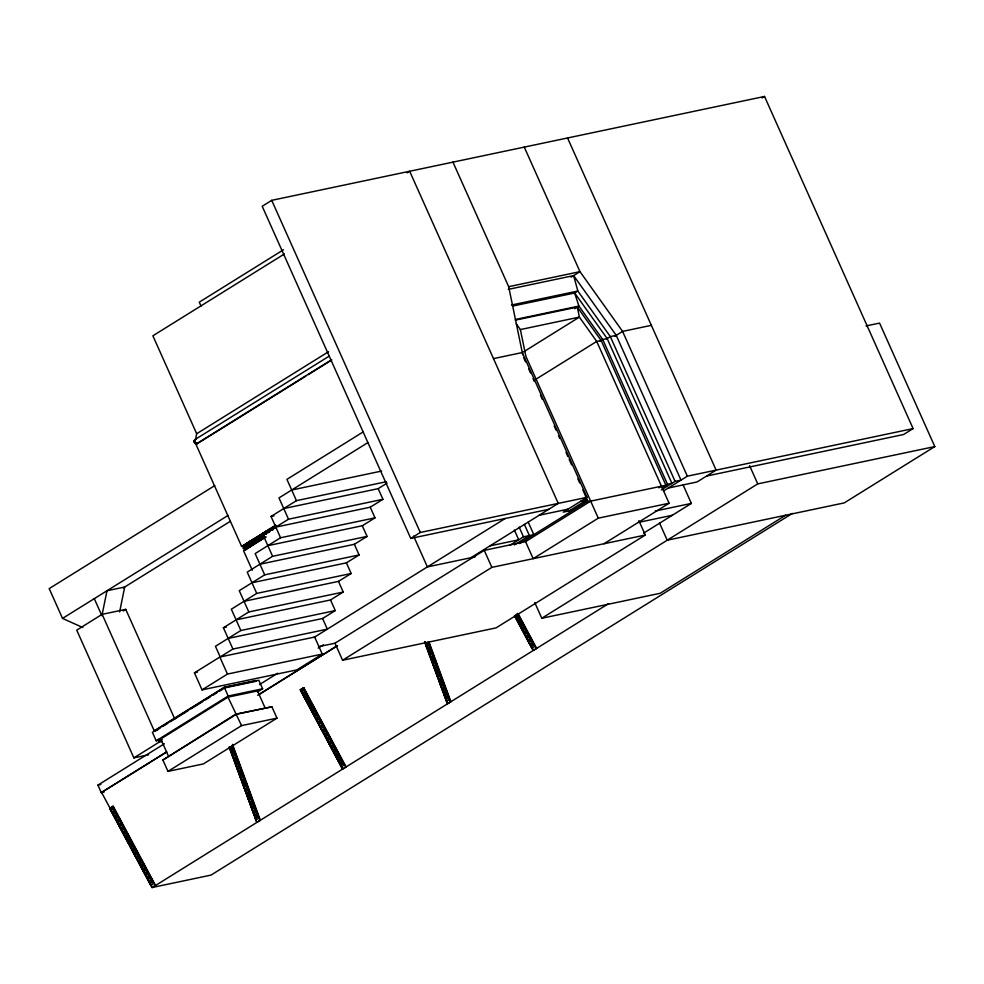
<?xml version="1.0" encoding="UTF-8"?>
<svg xmlns="http://www.w3.org/2000/svg" width="984" height="984" viewBox="0 0 984 984"><rect width="100%" height="100%" fill="white"/><g stroke="black" fill="none" stroke-linecap="round" stroke-linejoin="round"><path stroke-width="1.48" d="M305.667 376.22L197.44 443.55L195.299 442.283L195.176 439.454L329 356.257M284.413 253.97L152.877 335.802L196.689 433.735L195.533 439.294L194.18 441.238L195.176 439.454M112.84 809.057L113.135 806.868L110.146 809.205L111.77 812.255L114.771 809.918L112.84 809.057L111.34 810.226M115.017 813.116L115.312 810.939L112.311 813.276L113.947 816.326L116.948 813.989L115.017 813.116L113.517 814.297M117.182 817.187L117.49 814.998L114.488 817.347L116.124 820.398L119.125 818.061L117.182 817.187L115.681 818.356M119.359 821.259L119.667 819.069L116.665 821.406L118.301 824.469L121.29 822.12L119.359 821.259L117.859 822.427M121.536 825.33L121.831 823.141L118.843 825.478L120.466 828.528L123.467 826.191L121.536 825.33L120.036 826.499M123.713 829.401L124.009 827.212L121.02 829.549L122.643 832.599L125.645 830.262L123.713 829.401L122.213 830.57M125.878 833.473L126.186 831.283L123.184 833.62L124.82 836.671L127.822 834.334L125.878 833.473L124.39 834.641M128.055 837.544L128.363 835.354L125.362 837.691L126.998 840.742L129.986 838.405L128.055 837.544L126.555 838.712M130.232 841.615L130.54 839.426L127.539 841.763L129.162 844.813L132.163 842.476L130.232 841.615L128.732 842.784M132.41 845.674L132.705 843.485L129.716 845.834L131.339 848.885L134.341 846.548L132.41 845.674L130.909 846.855M134.574 849.745L134.882 847.556L131.881 849.905L133.517 852.956L136.518 850.619L134.574 849.745L133.086 850.914M136.751 853.817L137.059 851.627L134.058 853.964L135.694 857.027L138.683 854.678L136.751 853.817L135.251 854.985M138.929 857.888L139.236 855.699L136.235 858.036L137.871 861.086L140.86 858.749L138.929 857.888L137.428 859.057M141.106 861.959L141.401 859.77L138.412 862.107L140.035 865.157L143.037 862.82L141.106 861.959L139.605 863.128M143.283 866.031L143.578 863.841L140.577 866.178L142.213 869.229L145.214 866.892L143.283 866.031L141.782 867.199M145.447 870.102L145.755 867.913L142.754 870.25L144.39 873.3L147.391 870.963L145.447 870.102L143.947 871.27M147.625 874.173L147.932 871.984L144.931 874.321L146.567 877.371L149.556 875.034L147.625 874.173L146.124 875.342M149.802 878.232L150.109 876.043L147.108 878.392L148.732 881.443L151.733 879.106L149.802 878.232L148.301 879.401M151.979 882.304L152.274 880.114L149.285 882.464L150.909 885.514L153.91 883.165L151.979 882.304L150.478 883.472M303.392 690.497L303.687 688.308L300.698 690.657L302.322 693.708L305.323 691.371L303.392 690.497L301.891 691.678M305.569 694.569L305.864 692.379L302.863 694.729L304.499 697.779L307.5 695.442L305.569 694.569L304.068 695.737M307.734 698.64L308.041 696.451L305.04 698.788L306.676 701.85L309.665 699.501L307.734 698.64L306.233 699.809M309.911 702.711L310.218 700.522L307.217 702.859L308.853 705.909L311.842 703.572L309.911 702.711L308.41 703.88M312.088 706.783L312.383 704.593L309.394 706.93L311.018 709.981L314.019 707.644L312.088 706.783L310.587 707.951M314.265 710.854L314.56 708.664L311.571 711.001L313.195 714.052L316.196 711.715L314.265 710.854L312.764 712.022M316.43 714.925L316.737 712.736L313.736 715.073L315.372 718.123L318.373 715.786L316.43 714.925L314.942 716.094M318.607 718.996L318.914 716.807L315.913 719.144L317.549 722.194L320.538 719.857L318.607 718.996L317.106 720.165M320.784 723.056L321.091 720.866L318.09 723.215L319.714 726.266L322.715 723.929L320.784 723.056L319.283 724.224M322.961 727.127L323.256 724.937L320.267 727.287L321.891 730.337L324.892 727.988L322.961 727.127L321.461 728.295M325.126 731.198L325.433 729.009L322.432 731.346L324.068 734.408L327.069 732.059L325.126 731.198L323.638 732.367M327.303 735.269L327.611 733.08L324.609 735.417L326.245 738.467L329.234 736.13L327.303 735.269L325.802 736.438M329.48 739.341L329.788 737.151L326.786 739.488L328.41 742.539L331.411 740.202L329.48 739.341L327.979 740.509M331.657 743.412L331.952 741.223L328.963 743.56L330.587 746.61L333.588 744.273L331.657 743.412L330.157 744.581M333.834 747.483L334.129 745.294L331.128 747.631L332.764 750.681L335.765 748.344L333.834 747.483L332.334 748.652M335.999 751.542L336.307 749.365L333.305 751.702L334.941 754.753L337.942 752.416L335.999 751.542L334.498 752.723M338.176 755.614L338.484 753.424L335.483 755.774L337.118 758.824L340.107 756.487L338.176 755.614L336.676 756.782M340.353 759.685L340.648 757.495L337.66 759.832L339.283 762.895L342.284 760.546L340.353 759.685L338.853 760.853M342.53 763.756L342.826 761.567L339.837 763.904L341.46 766.954L344.462 764.617L342.53 763.756L341.03 764.925M517.855 616.722L518.162 614.533L515.161 616.87L516.797 619.92L519.786 617.583L517.855 616.722L516.354 617.89M520.032 620.793L520.339 618.604L517.338 620.941L518.962 623.991L521.963 621.654L520.032 620.793L518.531 621.962M522.209 624.865L522.504 622.675L519.515 625.012L521.139 628.063L524.14 625.726L522.209 624.865L520.708 626.033M524.374 628.924L524.681 626.746L521.68 629.083L523.316 632.134L526.317 629.797L524.374 628.924L522.885 630.104M526.551 632.995L526.858 630.806L523.857 633.155L525.493 636.205L528.482 633.868L526.551 632.995L525.05 634.163M528.728 637.066L529.035 634.877L526.034 637.214L527.67 640.276L530.659 637.927L528.728 637.066L527.227 638.235M530.905 641.138L531.2 638.948L528.211 641.285L529.835 644.336L532.836 641.999L530.905 641.138L529.404 642.306M533.082 645.209L533.377 643.019L530.376 645.356L532.012 648.407L535.013 646.07L533.082 645.209L531.581 646.377M194.352 441.262L195.533 439.294L194.278 440.574L194.893 442.419M119.617 611.95L124.697 587.018L106.998 590.757L101.905 615.689L94.292 598.653M252.888 542.11L253.626 541.95L252.999 545.074L247.919 542.787L246.64 549.023L243.368 548.039L243.995 544.915L248.239 546.218L248.927 544.582C246.91 542.651 246.135 546.464 248.608 546.132M243.786 547.621L244.106 546.058L245.742 546.551C246.455 549.847 241.904 546.415 245.422 548.113M245.729 550.191L243.306 548.371L244.733 544.767M244.303 546.993L244.856 549.38L245.742 546.551M245.902 549.17L247.181 542.947L247.919 542.787M248.239 546.218L248.927 544.582M243.995 544.915L249.075 547.202L250.354 540.966L256.172 543.094L257.439 536.858L259.985 538.002L259.247 538.15M250.145 543.672L250.453 542.11L252.101 542.602C252.802 545.899 248.263 542.467 251.781 544.164M251.412 544.238L252.101 542.602M247.181 542.947L252.261 545.222L253.528 538.986L256.799 539.97L256.061 540.13M253.318 541.692L253.638 540.13L255.274 540.622C255.988 543.918 251.437 540.487 254.954 542.184M253.688 541.618L254.007 540.056M254.585 542.258L255.274 540.622M250.354 540.966L255.434 543.254L256.701 537.018L257.439 536.858M256.492 539.712L256.812 538.162L258.448 538.654C259.161 541.95 254.61 538.506 258.128 540.204M257.759 540.29L258.448 538.654M253.528 538.986L258.608 541.274L259.874 535.038L260.612 534.878L265.692 537.166M259.665 537.744L259.985 536.182L261.621 536.674C262.334 539.97 257.783 536.538 261.301 538.236M260.612 534.878L259.346 541.114L258.608 541.274M260.932 538.309L261.621 536.674M256.701 537.018L261.781 539.293L263.06 533.057L266.332 534.054M263.159 534.201C267.021 534.361 259.924 534.73 264.487 536.255M269.505 532.073L266.233 531.089L265.594 534.201L263.06 533.057M266.332 532.233L266.024 533.783L266.701 532.147L267.98 532.725L266.701 532.147M275.864 528.125L273.318 526.981L272.679 530.093L270.145 528.962L269.407 529.109L268.767 532.233L266.233 531.089M269.518 530.253C272.728 529.577 266.787 533.746 270.145 528.962M273.318 526.981L272.58 527.141L271.941 530.253L269.407 529.109M272.691 528.273C276.529 529.503 270.821 527.19 272.74 529.761M275.754 525.161L275.126 528.273L272.58 527.141M275.864 526.305L275.914 527.781M233.073 750.755L233.663 748.627L230.33 750.214L231.547 753.535L234.881 751.936L233.073 750.755L231.4 751.555M234.696 755.171L235.287 753.043L231.953 754.63L233.171 757.951L236.504 756.352L234.696 755.171L233.023 755.97M236.308 759.586L236.91 757.446L233.577 759.045L234.795 762.354L238.116 760.767L236.308 759.586L234.647 760.386M237.931 764.002L238.522 761.862L235.201 763.461L236.406 766.77L239.739 765.171L237.931 764.002L236.271 764.802M239.555 768.406L240.145 766.278L236.812 767.877L238.03 771.185L241.363 769.586L239.555 768.406L237.894 769.205M241.178 772.821L241.769 770.693L238.435 772.292L239.653 775.601L242.987 774.002L241.178 772.821L239.506 773.621M242.79 777.237L243.392 775.109L240.059 776.708L241.277 780.017L244.598 778.418L242.79 777.237L241.129 778.036M244.413 781.653L245.004 779.525L241.683 781.124L242.9 784.433L246.221 782.834L244.413 781.653L242.753 782.452M246.037 786.068L246.627 783.941L243.294 785.527L244.512 788.848L247.845 787.249L246.037 786.068L244.376 786.868M247.66 790.484L248.251 788.344L244.918 789.943L246.135 793.252L249.469 791.665L247.66 790.484L245.988 791.284M249.272 794.9L249.875 792.76L246.541 794.359L247.759 797.667L251.092 796.068L249.272 794.9L247.611 795.699M250.895 799.316L251.486 797.175L248.165 798.774L249.382 802.083L252.703 800.484L250.895 799.316L249.235 800.103M252.519 803.719L253.109 801.591L249.788 803.19L250.994 806.499L254.327 804.9L252.519 803.719L250.858 804.518M254.143 808.135L254.733 806.007L251.4 807.606L252.617 810.914L255.951 809.315L254.143 808.135L252.47 808.934M255.766 812.55L256.357 810.422L253.023 812.021L254.241 815.33L257.574 813.731L255.766 812.55L254.093 813.35M257.377 816.966L257.98 814.838L254.647 816.437L255.865 819.746L259.186 818.147L257.377 816.966L255.717 817.765M428.483 645.442L429.073 643.315L425.752 644.914L426.958 648.222L430.291 646.623L428.483 645.442L426.822 646.242M430.106 649.858L430.697 647.73L427.363 649.329L428.581 652.638L431.914 651.039L430.106 649.858L428.434 650.658M431.73 654.274L432.32 652.146L428.987 653.745L430.205 657.054L433.538 655.455L431.73 654.274L430.057 655.073M433.341 658.69L433.944 656.562L430.611 658.161L431.828 661.469L435.149 659.87L433.341 658.69L431.681 659.489M434.965 663.105L435.555 660.977L432.234 662.564L433.44 665.885L436.773 664.286L434.965 663.105L433.304 663.905M436.588 667.521L437.179 665.381L433.846 666.98L435.063 670.288L438.397 668.702L436.588 667.521L434.928 668.321M438.212 671.937L438.803 669.796L435.469 671.395L436.687 674.704L440.02 673.105L438.212 671.937L436.539 672.736M439.823 676.352L440.426 674.212L437.093 675.811L438.311 679.12L441.632 677.521L439.823 676.352L438.163 677.14M441.447 680.756L442.037 678.628L438.716 680.227L439.934 683.536L443.255 681.937L441.447 680.756L439.786 681.555M443.071 685.171L443.661 683.044L440.328 684.643L441.545 687.951L444.879 686.352L443.071 685.171L441.41 685.971M444.694 689.587L445.285 687.459L441.951 689.058L443.169 692.367L446.502 690.768L444.694 689.587L443.021 690.387M446.305 694.003L446.908 691.875L443.575 693.474L444.793 696.783L448.126 695.184L446.305 694.003L444.645 694.802M447.929 698.419L448.519 696.291L445.198 697.877L446.416 701.198L449.737 699.599L447.929 698.419L446.269 699.218M194.955 442.517L197.44 443.55L195.127 443.366L195.299 442.283M196.911 443.747L196.566 443.427M194.869 440.082L195.533 439.294L194.684 440.623M515.616 615.074L517.621 613.512M162.901 760.029L235.619 714.187L271.892 706.795L276.971 718.148L203.393 763.916L167.981 771.382L162.901 760.029L236.48 714.249L271.892 706.795M194.918 439.737C194.758 442.566 194.094 443.87 194.734 440.635M194.77 440.143C192.36 441.754 198.165 445.211 194.635 442.862M194.807 441.176L194.389 441.877M195.004 441.742L194.365 442.443M195.681 442.763L195.127 443.366L196.517 443.759M706.598 476.047L903.57 434.522L913.103 428.594L764.531 96.457L271.719 200.342L262.199 206.271L410.758 538.408L548.715 509.318M283.478 249.776L199.272 302.162L201.031 306.085M407.142 172.84L409.676 171.265L558.248 503.39L470.918 557.731M196.689 433.735L328.545 351.706M331.448 359.873L195.902 444.202L241.621 546.403L246.049 545.468M308.275 374.596L331.756 359.996M762.145 97.945L764.531 96.457M214.758 485.604L49.2 588.604L62.533 618.407L82.853 627.546M571.101 277.193L579.982 271.658L524.275 147.108M574.102 293.355L577.842 291.03L573.635 275.606L508.261 289.382M62.533 618.407L228.091 515.407M363.145 431.951L286.922 479.368L296.442 500.659L386.38 481.705M123.258 587.915L230.158 521.409M574.717 308.693L578.912 306.085L574.668 292.998L512.701 306.061M367.905 442.591L278.989 497.916L288.509 519.208L382.936 499.306L378.176 488.654L283.749 508.568M523.402 351.964L579.391 317.119L577.313 307.082L515.345 320.144M174.808 719.046L125.743 609.354L102.139 614.336L76.727 630.141L133.873 757.877L148.621 754.777M275.803 527.116L370.23 507.203L374.99 517.855L280.563 537.756L271.043 516.465L296.442 500.659M123.197 610.941L125.743 609.354M241.621 546.403L275.508 525.321M245.053 550.007L243.146 545.751L275.545 525.591M288.509 519.208L263.097 535.013L272.617 556.304L367.057 536.403L362.296 525.751L267.857 545.665M244.044 548.223L243.909 547.239L245.127 548.149M265.68 536.87L243.528 550.659L252.285 570.253M246.344 549.207L265.791 537.104M280.563 537.756L255.163 553.562L264.684 574.853L359.111 554.951L354.351 544.3L259.924 564.213M535.517 379.504L596.722 341.423L601.15 340.501L665.91 485.272L586.23 502.061M600.142 341.128L602.737 339.505L607.165 338.57L671.924 483.353L667.496 484.288L661.998 487.707M606.599 338.927L610.338 336.602L616.242 335.359L681.002 480.131L675.098 481.373L661.371 489.909M614.975 336.147L622.589 331.399L651.359 325.335M378.176 488.654L387.069 483.119M272.617 556.304L247.218 572.11L256.738 593.401L351.165 573.5L346.405 562.848L251.978 582.762M370.23 507.203L382.936 499.306M264.684 574.853L239.272 590.658L248.804 611.95L343.231 592.048L338.471 581.396L244.032 601.31M362.296 525.751L374.99 517.855M256.738 593.401L231.338 609.207L240.859 630.498L335.286 610.597L330.526 599.945L236.098 619.858M354.351 544.3L367.057 536.403M228.153 638.407L322.58 618.493L327.352 629.145L232.913 649.046L223.393 627.755L248.804 611.95M346.405 562.848L359.111 554.951M240.859 630.498L215.447 646.304L220.207 656.955L232.913 649.046M338.471 581.396L351.165 573.5M194.438 672.835L219.838 657.029L314.646 637.042L322.26 654.077L296.861 669.883L202.052 689.87L194.438 672.835L197.403 672.207M410.758 538.408L420.291 532.479L587.018 497.326L522.258 352.555L493.488 358.619M330.526 599.945L343.231 592.048M202.052 689.87L227.464 674.065L322.26 654.077M322.58 618.493L335.286 610.597M160.097 728.111L154.918 731.333L154.599 730.62L224.475 687.152L255.951 680.51L256.27 681.223L224.795 687.865L219.617 691.076M257.464 691.973L262.617 688.775L258.804 680.251L224.377 687.509L152.385 732.293L156.198 740.817L162.188 739.55M162.68 726.5L167.858 723.277M170.453 721.666L188.559 710.399M191.154 708.788L202.79 701.543M205.385 699.931L210.564 696.709M213.147 695.11L217.033 692.687M313.994 637.447L505.198 518.494M156.198 740.817L228.177 696.032L262.617 688.775M265.127 707.963L257.5 690.94L227.993 697.152L160.773 738.972L168.387 756.007M133.873 757.877L159.273 742.071L162.225 741.456M104.206 791.936L101.254 792.563L97.92 785.109L164.389 743.756M259.53 684.556L277.771 673.204M318.176 648.075L323.392 644.827M318.742 646.636L334.978 643.216L484.239 550.351L526.366 541.471M101.254 792.563L166.419 752.01M257.648 695.257L337.155 645.799M166.788 751.936L101.623 792.477L152.36 887.457L608.567 603.635M259.321 694.372L337.524 645.713M509.773 545.382L523.5 536.846L533.832 534.669L528.223 522.135M587.018 497.326L563.205 512.147L573.524 509.97M514.435 544.915L529.404 535.603L524.423 524.46M569.109 510.905L586.575 500.032L585.32 497.252M519.54 543.562L587.817 501.077L582.836 489.946M590.658 501.139L525.554 541.643L533.168 558.666L598.284 518.162L669.095 503.242L596.722 341.423L579.391 317.119L520.376 329.566L516.305 323.871M334.978 643.216L342.592 660.239L491.865 567.374L645.307 535.038L638.862 520.622M167.981 771.382L241.56 725.614L276.971 718.148M109.679 808.344L113.234 806.277L155.546 885.477L151.991 887.543L109.679 808.344L113.234 806.277M300.231 689.784L303.785 687.73L346.097 766.93L342.543 768.996L300.231 689.784L303.785 687.73M658.874 487.83L661.482 486.207M663.536 490.991L687.349 476.182L913.103 428.594M603.991 543.746L669.095 503.242M643.561 533.168L691.371 503.414L683.228 485.223M645.307 535.038L496.047 627.89L342.592 660.239M534.755 602.528L541.79 618.26L757.741 483.894L934.8 446.576L879.561 323.096L866.055 325.938M229.124 746.905L256.812 822.329L260.366 820.275L232.507 744.384M424.534 641.605L447.363 703.781L450.918 701.715L428.839 641.593M514.447 615.541L533.094 650.436L536.649 648.382L518.002 613.475M785.638 515.247L660.19 593.291L541.79 618.26M792.354 513.427L211.019 875.096L151.991 887.543M934.8 446.576L844.284 502.886L667.226 540.204L659.612 523.181M428.667 642.208L425.346 643.807L425.199 641.826M452.96 162.139L508.679 286.688L579.982 271.658L622.589 331.399L687.349 476.182M511.446 305.028L577.842 291.03L610.338 336.602L675.098 481.373M515.456 319.468L578.912 306.085L602.737 339.505L667.496 484.288M291.682 490.02L381.62 471.053M271.043 516.465L274.044 515.837M262.421 536.182L263.159 536.022L262.519 539.146L261.781 539.293M249.715 544.078L250.453 543.931L249.813 547.043L249.075 547.202M243.146 545.751L246.098 545.124M255.434 543.254L256.172 543.094M246.541 546.058L247.279 545.899M252.261 545.222L252.999 545.074M243.368 548.039L244.106 547.879M580.671 501.274L586.575 500.032M583.389 502.012L587.817 501.077M539.195 515.247L567.965 509.183M668.296 488.039L697.066 481.963L716.118 470.118L567.559 137.981M489.971 545.874L518.74 539.81L514.386 530.068M655.344 511.016L691.371 503.414M475.223 556.821L427.388 566.907L413.612 536.108M638.382 522.43L672.318 515.272M223.393 627.755L226.394 627.128M154.599 730.62L157.6 729.98M97.92 785.109L100.872 784.482M342.543 768.996L300.6 689.71M256.812 822.329L229.838 747.803M196.037 443.636L194.561 442.456M259.874 535.038L264.954 537.326M259.985 536.182L261.252 536.747M256.812 538.162L258.079 538.728M253.638 540.13L254.905 540.708M250.453 542.11L251.732 542.676M247.279 544.091L248.558 544.656M244.106 546.058L245.373 546.637M573.635 275.606L616.242 335.359M574.668 292.998L607.165 338.57M577.313 307.082L601.15 340.501M517.633 613.561L536.28 648.456M515.542 616.808L532.75 649.022M303.416 687.804L345.728 767.003M112.865 806.351L155.189 885.551M749.587 465.653L757.741 483.894M598.284 518.162L525.899 356.356L520.376 329.566M523.685 357.696L525.554 361.866M528.666 368.828L530.536 373.01M533.02 378.582L534.263 381.362M540.499 395.285L542.368 399.455M554.189 425.912L556.058 430.082M558.555 435.654L559.798 438.433M566.021 452.357L567.891 456.527M569.146 459.319L571.63 464.891M577.854 478.802L579.724 482.984M519.146 527.104L523.5 536.846M484.239 550.351L491.865 567.374M271.719 200.342L420.291 532.479M219.838 657.029L227.464 674.065M224.475 687.152L224.795 687.865M224.377 687.509L228.177 696.032M241.56 725.614L227.993 697.152M102.139 614.336L154.304 730.964M158.03 739.304L159.273 742.071M428.471 641.666L450.549 701.801M425.125 642.134L447.203 702.269M232.445 745.306L259.997 820.349M508.679 286.688L522.75 354.83M231.449 746.339L229.789 747.139L229.924 749.119L233.257 747.52L231.449 746.339"/></g></svg>
